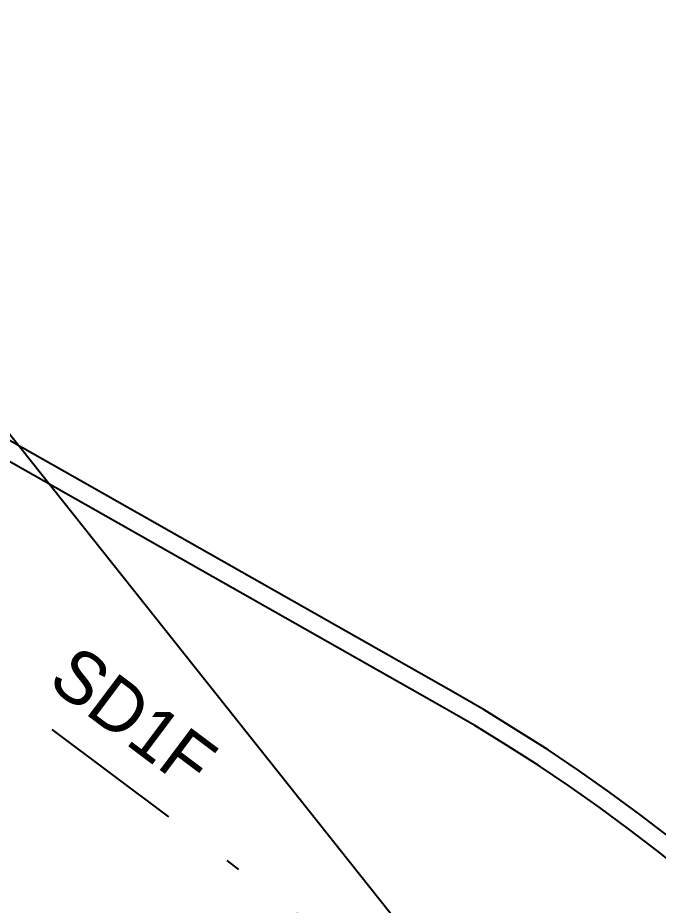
# Model space of a CAD drawing. Extents: x 421500 to 422711, y 436000 to 437000.
# Drawn here: x 421936.42 to 421940.81, y 436529.95 to 436536.04 of the extents above; entities that cross this region are included whole.
import ezdxf

# ---------------------------------------------------------------- set-up
doc = ezdxf.new("R2010")
doc.units = 0
doc.linetypes.add('XREF UTC_716709_AJB_1b$0$DASHDOT1', pattern=[2, 1, -0.5, 0, -0.5])
for name, color, linetype in [('716709-ExBase$0$XC-LCCCarriageway', 251, 'Continuous'), ('Pr-Kerb', 2, 'Continuous'), ('Pr-KerbEdge', 8, 'Continuous'), ('XREF UTC_716709_AJB_1b$0$du-UTCDUCT-F1', 42, 'XREF UTC_716709_AJB_1b$0$DASHDOT1'), ('XREF UTC_716709_AJB_1b$0$du-UTCTEXT', 42, 'Continuous')]:
    doc.layers.add(name, color=color, linetype=linetype)
doc.styles.add('XREF UTC_716709_AJB_1b$0$Standard', font='txt')

msp = doc.modelspace()

# ---------------------------------------------------------------- linework, layer by layer
at = {"layer": '716709-ExBase$0$XC-LCCCarriageway', "flags": 128}
msp.add_lwpolyline([(421939.1184, 436529.7173), (421936.1579, 436533.4411), (421931.4111, 436538.6623), (421928.5571, 436541.3884), (421927.0516, 436542.5325), (421924.0647, 436544.3003), (421920.8478, 436545.6035), (421919.0847, 436546.362), (421917.2901, 436546.9229), (421915.7008, 436547.2095), (421914.0938, 436547.0502), (421912.3981, 436546.3428), (421911.0058, 436545.144)], dxfattribs=at)
msp.add_lwpolyline([(421939.1184, 436529.7173), (421936.1579, 436533.4411), (421931.4111, 436538.6623), (421928.5571, 436541.3884), (421927.0516, 436542.5325), (421924.0647, 436544.3003), (421920.8478, 436545.6035), (421919.0847, 436546.362), (421917.2901, 436546.9229), (421915.7008, 436547.2095), (421914.0938, 436547.0502), (421912.3981, 436546.3428), (421911.0058, 436545.144)], dxfattribs=at)
at = {"layer": 'Pr-Kerb', "flags": 128}
msp.add_lwpolyline([(421930.8862, 436496.0741, 0.3966), (421934.9182, 436496.8829), (421939.5853, 436503.4523, 0.083402), (421942.764, 436510.0113), (421944.9898, 436517.6125, 0.348047), (421939.3934, 436531.4229), (421913.7423, 436545.9709)], format="xyb", dxfattribs=at)
at = {"layer": 'Pr-KerbEdge', "flags": 128}
msp.add_lwpolyline([(421930.9523, 436496.1802, 0.3966), (421934.8163, 436496.9553), (421939.4834, 436503.5247, 0.083402), (421942.6441, 436510.0464), (421944.8699, 436517.6477, 0.348047), (421939.3317, 436531.3141), (421913.6807, 436545.8621)], format="xyb", dxfattribs=at)
at = {"layer": 'XREF UTC_716709_AJB_1b$0$du-UTCDUCT-F1', "flags": 128}
msp.add_lwpolyline([(421940.814, 436528.0358), (421931.8695, 436534.7545)], dxfattribs=at)

# ---------------------------------------------------------------- texts
at = {"layer": 'XREF UTC_716709_AJB_1b$0$du-UTCTEXT', "style": 'XREF UTC_716709_AJB_1b$0$Standard'}
msp.add_text('SD1F', height=0.36, rotation=323.08798, dxfattribs=at).set_placement((421936.6133, 436531.4664))

doc.saveas('drawing.dxf')
